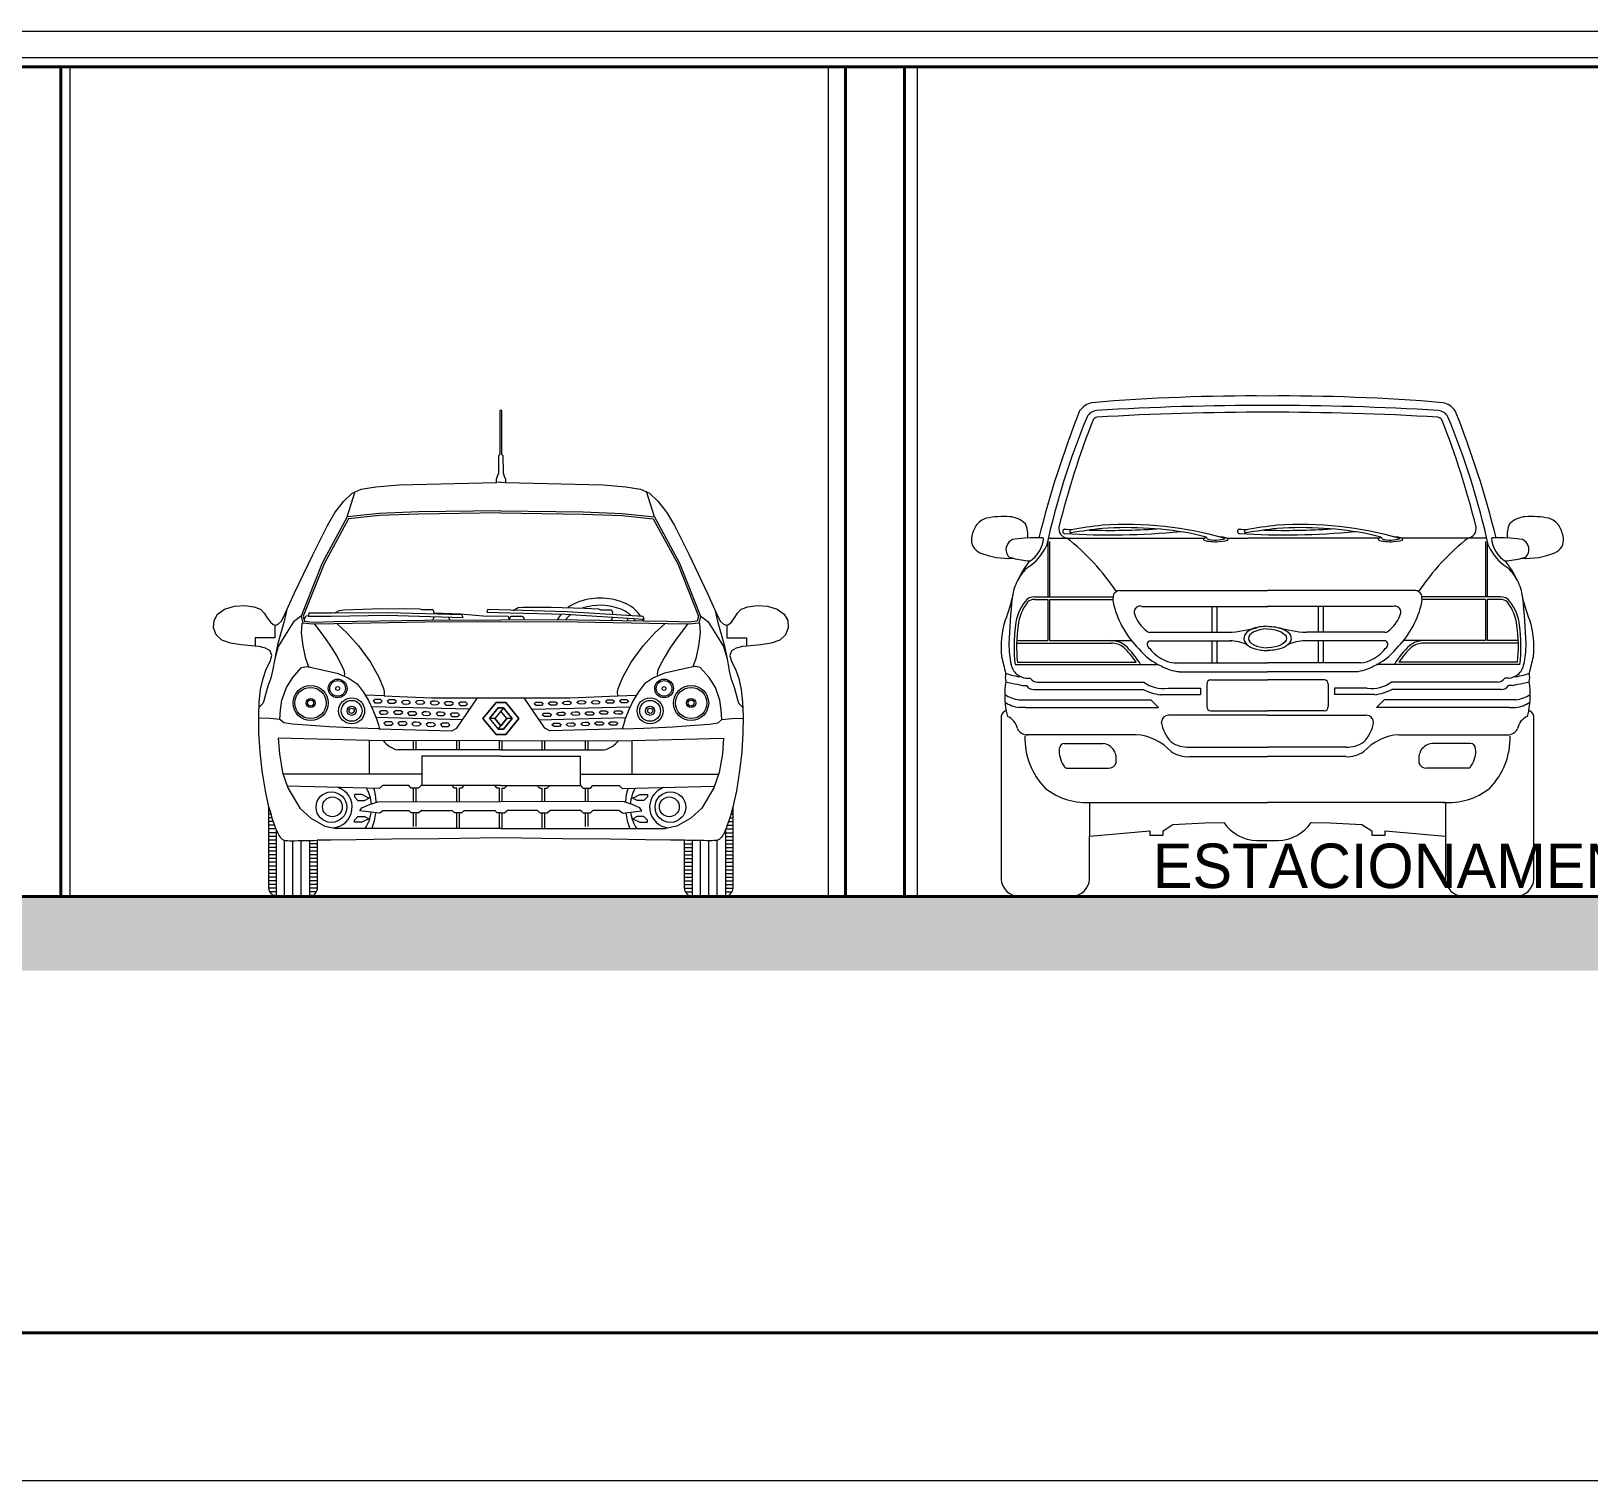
# Model space of a CAD drawing. Header units: millimetres. Extents: x 13204 to 24802, y 21209 to 40694.
# Drawn here: x 14616 to 15141, y 28396 to 28886 of the extents above; entities that cross this region are included whole.
import ezdxf

# ---------------------------------------------------------------- set-up
doc = ezdxf.new("R2010")
doc.units = ezdxf.units.MM
for name, color, linetype, lineweight in [('Esquadrias', 2, 'Continuous', 20), ('Layout', 6, 'Continuous', 15), ('Meia Parede', 11, 'Continuous', 40), ('Paredes', 1, 'Continuous', 40), ('PISO', 5, 'Continuous', 5), ('TEXTO', 4, 'Continuous', 5), ('Veiculos e pessoas', 245, 'Continuous', 0)]:
    doc.layers.add(name, color=color, linetype=linetype, lineweight=lineweight)
doc.layers.add('HACHURAS', color=8, linetype='Continuous')
doc.styles.add('LANA', font='stylu.ttf')

# ---------------------------------------------------------------- blocks, each defined once
blk = doc.blocks.new('Clio_f')
at = {"layer": 'Veiculos e pessoas', "color": 8}
for p, q in [((970.4, 1397.6), (955.4, 1397.2)), ((970.4, 1397.6), (985.5, 1397.2)), ((451.9, 1280.7), (478.6, 1367)), ((1488.9, 1280.7), (1462.2, 1367)), ((451.9, 1280.7), (367.4, 1125.2)), ((456.2, 1274.2), (373.7, 1122.3)), ((560.5, 1292.4), (451.9, 1280.7)), ((561, 1285.4), (456.2, 1274.2)), ((692.5, 1297.4), (560.5, 1292.4)), ((692.7, 1290.4), (561, 1285.4)), ((970.4, 1301.2), (692.5, 1297.4)), ((970.5, 1294.3), (692.7, 1290.4)), ((970.3, 1294.3), (1248.2, 1290.4)), ((970.4, 1301.2), (1248.4, 1297.4)), ((1248.2, 1290.4), (1379.8, 1285.4)), ((1248.4, 1297.4), (1380.3, 1292.4)), ((1379.8, 1285.4), (1484.6, 1274.2)), ((1380.3, 1292.4), (1488.9, 1280.7)), ((1484.6, 1274.2), (1567.2, 1122.3)), ((1488.9, 1280.7), (1573.5, 1125.2)), ((367.4, 1125.2), (296.3, 945.8)), ((373.7, 1122.3), (303.6, 945.3)), ((1567.2, 1122.3), (1637.2, 945.3)), ((1573.5, 1125.2), (1644.5, 945.8)), ((248.4, 967.9), (238, 924)), ((306.2, 934.8), (313.1, 946.9)), ((313.1, 946.9), (320.6, 948.3)), ((322.6, 955.4), (320, 946.2)), ((400.6, 955.4), (322.6, 955.4)), ((397.9, 946.2), (585.5, 948.8)), ((590.8, 956.7), (400.6, 955.4)), ((408.7, 955.5), (425, 965.2)), ((425, 965.2), (440.6, 967.2)), ((440.6, 967.2), (536, 971.1)), ((536, 971.1), (649, 971.7)), ((585.5, 948.8), (843.2, 940.9)), ((839.2, 950.1), (590.8, 956.7)), ((649, 971.7), (696.4, 971.1)), ((696.4, 971.1), (703.6, 967.8)), ((703.6, 967.8), (740.6, 968.5)), ((740.6, 968.5), (743.8, 959.4)), ((743.8, 959.4), (742.8, 952.7)), ((743.4, 956.7), (832.8, 953.7)), ((832.8, 953.7), (911, 947.1)), ((843.2, 940.9), (839.2, 950.1)), ((911, 947.1), (995.3, 946.1)), ((926, 968.4), (923.1, 959.2)), ((923.1, 959.2), (1001, 956.5)), ((1004, 965.7), (926, 968.4)), ((1001, 956.5), (1188.6, 952.7)), ((1194.1, 960.4), (1004, 965.7)), ((1012.1, 965.4), (1028.7, 974.6)), ((1028.7, 974.6), (1044.3, 976)), ((1044.3, 976), (1139.9, 976.6)), ((1139.9, 976.6), (1252.8, 973.3)), ((1188.6, 952.7), (1454.4, 935.3)), ((1450.7, 944.7), (1194.1, 960.4)), ((1252.8, 973.3), (1300.2, 971.1)), ((1300.2, 971.1), (1307.2, 967.6)), ((1307.2, 967.6), (1344.2, 966.9)), ((1344.2, 966.9), (1347.1, 957.7)), ((1347.1, 957.7), (1345.9, 951.1)), ((1692.4, 967.9), (1702.8, 924)), ((207.5, 913.9), (207.5, 872.8)), ((238, 924), (226.8, 884.7)), ((270.9, 926.7), (242.6, 882.2)), ((288, 939.7), (270.9, 926.7)), ((296.3, 945.8), (288, 939.7)), ((296.3, 945.8), (302.2, 922.4)), ((303.6, 945.3), (307.8, 928.8)), ((307.8, 928.8), (335, 926)), ((320, 946.2), (397.9, 946.2)), ((335, 926), (407.5, 927.5)), ((407.5, 927.5), (713.2, 932.5)), ((713.2, 932.5), (970.4, 933.2)), ((745.5, 943.9), (739.8, 932.6)), ((793.2, 942.4), (798.4, 932.7)), ((1227.6, 932.5), (970.4, 933.2)), ((995.3, 946.1), (998.9, 933.1)), ((998.9, 933.1), (1004.2, 946.1)), ((1004.2, 946.1), (1042.5, 945.6)), ((1042.5, 945.6), (1048.1, 938.9)), ((1048.1, 938.9), (1049.1, 933)), ((1533.4, 927.5), (1227.6, 932.5)), ((1348.3, 942.2), (1341.9, 930.6)), ((1395.9, 939.1), (1400.5, 929.6)), ((1454.4, 935.3), (1450.7, 944.7)), ((1605.8, 926), (1533.4, 927.5)), ((1633.1, 928.8), (1605.8, 926)), ((1637.2, 945.3), (1633.1, 928.8)), ((1644.5, 945.8), (1638.6, 922.4)), ((1644.5, 945.8), (1652.9, 939.7)), ((1652.9, 939.7), (1669.9, 926.7)), ((1669.9, 926.7), (1698.2, 882.2)), ((1702.8, 924), (1714, 884.7)), ((1733.4, 913.9), (1733.4, 872.8)), ((141.5, 872.8), (141.5, 845.1)), ((207.5, 872.8), (141.5, 872.8)), ((219.1, 843.4), (206.9, 801.3)), ((216.7, 849.3), (207, 801.6)), ((226.8, 884.7), (216.7, 849.3)), ((242.6, 882.2), (219.1, 843.4)), ((1698.2, 882.2), (1721.7, 843.4)), ((1714, 884.7), (1724.2, 849.3)), ((1721.7, 843.4), (1733.9, 801.3)), ((1724.2, 849.3), (1733.8, 801.6)), ((1733.4, 872.8), (1799.3, 872.8)), ((1799.3, 872.8), (1799.3, 845.1)), ((206.9, 801.3), (199.7, 761.6)), ((1733.9, 801.3), (1741.2, 761.6)), ((194, 736.5), (184.3, 709.8)), ((199.7, 761.6), (194, 736.5)), ((1741.2, 761.6), (1746.9, 736.5)), ((1746.9, 736.5), (1756.6, 709.8)), ((184.3, 709.8), (176.2, 681.5)), ((1756.6, 709.8), (1764.7, 681.5)), ((167.2, 650.7), (153.3, 637.4)), ((170.5, 660.4), (167.2, 650.7)), ((176.2, 681.5), (170.5, 660.4)), ((576.1, 677.3), (512.8, 678.9)), ((865.9, 632.3), (533.9, 639.4)), ((1074.9, 632.3), (1406.9, 639.4)), ((1764.7, 681.5), (1770.3, 660.4)), ((1770.3, 660.4), (1773.6, 650.7)), ((1773.6, 650.7), (1787.5, 637.4)), ((160.8, 601.4), (152.9, 600.1)), ((190.5, 600.4), (160.8, 601.4)), ((224.2, 597.6), (190.5, 600.4)), ((841.3, 596.3), (548.9, 603.4)), ((1099.5, 596.3), (1392, 603.4)), ((1716.6, 597.6), (1750.3, 600.4)), ((1750.3, 600.4), (1780.1, 601.4)), ((1780.1, 601.4), (1787.9, 600.1)), ((525.6, 526.1), (218.7, 534.4)), ((218.7, 534.4), (222.8, 481.6)), ((970.4, 525.1), (525.6, 526.1)), ((526.9, 412.8), (526.9, 526.1)), ((970.4, 525.1), (1415.3, 526.1)), ((1413.9, 412.8), (1413.9, 526.1)), ((1415.3, 526.1), (1722.1, 534.4)), ((1722.1, 534.4), (1718, 481.6)), ((222.8, 481.6), (233.2, 418.5)), ((970.4, 494.3), (622.5, 494.3)), ((675.4, 494.3), (675.4, 525.8)), ((685, 494.3), (685, 525.7)), ((703.2, 473.2), (703.2, 374.2)), ((970.4, 473.2), (703.2, 473.2)), ((821.6, 494.3), (821.6, 525.4)), ((831.2, 494.3), (831.2, 525.4)), ((965.6, 494.3), (965.6, 525.1)), ((970.4, 494.3), (1318.4, 494.3)), ((970.4, 473.2), (1237.6, 473.2)), ((975.2, 494.3), (975.2, 525.1)), ((1109.7, 494.3), (1109.7, 525.4)), ((1119.3, 494.3), (1119.3, 525.4)), ((1237.6, 473.2), (1237.6, 374.2)), ((1255.8, 494.3), (1255.8, 525.7)), ((1265.4, 494.3), (1265.4, 525.8)), ((1718, 481.6), (1707.7, 418.5)), ((233.2, 418.5), (251.9, 366.7)), ((703.2, 412.8), (235.2, 412.8)), ((561, 364.1), (250, 371.8)), ((561, 364.1), (571.4, 374.2)), ((659.5, 374.2), (571.4, 374.2)), ((668.1, 365.9), (659.5, 374.2)), ((692.4, 365.9), (701, 374.2)), ((703.2, 374.2), (701, 374.2)), ((970.4, 374.2), (703.2, 374.2)), ((814.2, 365.9), (805.6, 374.2)), ((838.5, 365.9), (847.1, 374.2)), ((958.3, 365.9), (949.6, 374.2)), ((970.4, 374.2), (1237.6, 374.2)), ((982.6, 365.9), (991.2, 374.2)), ((1102.3, 365.9), (1093.7, 374.2)), ((1126.6, 365.9), (1135.2, 374.2)), ((1237.6, 412.8), (1705.6, 412.8)), ((1237.6, 374.2), (1239.8, 374.2)), ((1248.4, 365.9), (1239.8, 374.2)), ((1272.8, 365.9), (1281.4, 374.2)), ((1281.4, 374.2), (1369.4, 374.2)), ((1379.8, 364.1), (1369.4, 374.2)), ((1379.8, 364.1), (1690.8, 371.8)), ((1707.7, 418.5), (1689, 366.7)), ((251.9, 366.7), (292.2, 298.4)), ((501.5, 343.7), (475.9, 343.7)), ((475.9, 343.7), (475.9, 335.9)), ((475.9, 335.9), (488.1, 323.7)), ((488.1, 323.7), (510.2, 324.1)), ((524.7, 331.9), (501.5, 343.7)), ((510.2, 324.1), (529.5, 334.4)), ((527.4, 309.8), (554.7, 319.3)), ((554.7, 319.3), (970.4, 320.3)), ((692.4, 365.9), (668.1, 365.9)), ((675.4, 319.6), (675.4, 365.9)), ((685, 319.6), (685, 365.9)), ((821.6, 365.9), (814.2, 365.9)), ((821.6, 320), (821.6, 365.9)), ((831.2, 320), (831.2, 365.9)), ((838.5, 365.9), (831.2, 365.9)), ((965.6, 365.9), (958.3, 365.9)), ((965.6, 320.3), (965.6, 365.9)), ((1386.2, 319.3), (970.4, 320.3)), ((975.2, 320.3), (975.2, 365.9)), ((975.2, 365.9), (982.6, 365.9)), ((1102.3, 365.9), (1109.7, 365.9)), ((1109.7, 320), (1109.7, 365.9)), ((1119.3, 320), (1119.3, 365.9)), ((1119.3, 365.9), (1126.6, 365.9)), ((1248.4, 365.9), (1272.8, 365.9)), ((1255.8, 319.6), (1255.8, 365.9)), ((1265.4, 319.6), (1265.4, 365.9)), ((1413.5, 309.8), (1386.2, 319.3)), ((1430.6, 324.1), (1411.3, 334.4)), ((1416.1, 331.9), (1439.3, 343.7)), ((1452.8, 323.7), (1430.6, 324.1)), ((1439.3, 343.7), (1465, 343.7)), ((1465, 335.9), (1452.8, 323.7)), ((1465, 343.7), (1465, 335.9)), ((1689, 366.7), (1648.6, 298.4)), ((187.5, 301.8), (190.4, 290.5)), ((190.5, 290.1), (187.5, 290.1)), ((194, 277.6), (187.5, 277.6)), ((197.8, 265.1), (187.5, 265.1)), ((190.4, 290.5), (193.5, 279.4)), ((193.5, 279.4), (196.6, 268.8)), ((196.6, 268.8), (199.8, 258.9)), ((292.2, 298.4), (329.5, 264.2)), ((329.5, 264.2), (376.2, 237.3)), ((475.9, 257.9), (488.1, 270.1)), ((488.1, 270.1), (510.2, 269.6)), ((494.2, 289.1), (500.8, 298.5)), ((560.4, 280.5), (494.2, 289.1)), ((500.8, 298.5), (527.4, 309.8)), ((510.2, 269.6), (527.2, 260.6)), ((560.4, 280.5), (571.9, 290.2)), ((571.9, 290.2), (659.5, 290.2)), ((668.1, 281.9), (659.5, 290.2)), ((692.4, 281.9), (668.1, 281.9)), ((675.4, 235.6), (675.4, 281.9)), ((685, 235.7), (685, 281.9)), ((692.4, 281.9), (701, 290.2)), ((703.2, 290.2), (701, 290.2)), ((701, 290.2), (805.6, 290.2)), ((814.2, 281.9), (805.6, 290.2)), ((838.5, 281.9), (814.2, 281.9)), ((821.6, 228.9), (821.6, 281.9)), ((831.2, 228.9), (831.2, 281.9)), ((838.5, 281.9), (847.1, 290.2)), ((847.1, 290.2), (949.6, 290.2)), ((958.3, 281.9), (949.6, 290.2)), ((970.4, 281.9), (958.3, 281.9)), ((965.6, 228.9), (965.6, 281.9)), ((970.4, 281.9), (982.6, 281.9)), ((975.2, 228.9), (975.2, 281.9)), ((982.6, 281.9), (991.2, 290.2)), ((1093.7, 290.2), (991.2, 290.2)), ((1102.3, 281.9), (1093.7, 290.2)), ((1102.3, 281.9), (1126.6, 281.9)), ((1109.7, 228.9), (1109.7, 281.9)), ((1119.3, 228.9), (1119.3, 281.9)), ((1126.6, 281.9), (1135.2, 290.2)), ((1239.8, 290.2), (1135.2, 290.2)), ((1237.6, 290.2), (1239.8, 290.2)), ((1248.4, 281.9), (1239.8, 290.2)), ((1248.4, 281.9), (1272.8, 281.9)), ((1255.8, 235.7), (1255.8, 281.9)), ((1265.4, 235.6), (1265.4, 281.9)), ((1272.8, 281.9), (1281.4, 290.2)), ((1368.9, 290.2), (1281.4, 290.2)), ((1380.5, 280.5), (1368.9, 290.2)), ((1380.5, 280.5), (1446.6, 289.1)), ((1440, 298.5), (1413.5, 309.8)), ((1430.6, 269.6), (1413.7, 260.6)), ((1452.8, 270.1), (1430.6, 269.6)), ((1446.6, 289.1), (1440, 298.5)), ((1465, 257.9), (1452.8, 270.1)), ((1611.3, 264.2), (1564.7, 237.3)), ((1648.6, 298.4), (1611.3, 264.2)), ((1744.2, 268.8), (1741, 258.9)), ((1743, 265.1), (1753.3, 265.1)), ((1747.3, 279.4), (1744.2, 268.8)), ((1746.8, 277.6), (1753.3, 277.6)), ((1750.4, 290.5), (1747.3, 279.4)), ((1750.3, 290.1), (1753.3, 290.1)), ((1753.3, 301.8), (1750.4, 290.5)), ((201.9, 252.6), (187.5, 252.6)), ((206.3, 240.1), (187.5, 240.1)), ((211.2, 227.6), (187.5, 227.6)), ((211.9, 215.1), (187.5, 215.1)), ((199.8, 258.9), (202.9, 249.5)), ((202.9, 249.5), (206, 240.8)), ((206, 240.8), (209, 232.9)), ((209, 232.9), (211.9, 225.7)), ((211.9, 225.7), (211.9, 0.3)), ((211.9, 225.7), (214.7, 219.3)), ((214.7, 219.3), (217.2, 213.8)), ((217.2, 213.8), (219.6, 209)), ((376.2, 237.3), (415.2, 228.9)), ((970.4, 228.9), (415.2, 228.9)), ((475.9, 250.1), (475.9, 257.9)), ((501.5, 250.1), (475.9, 250.1)), ((524.7, 261.9), (501.5, 250.1)), ((970.4, 228.9), (1525.6, 228.9)), ((1416.1, 261.9), (1439.3, 250.1)), ((1439.3, 250.1), (1465, 250.1)), ((1465, 250.1), (1465, 257.9)), ((1564.7, 237.3), (1525.6, 228.9)), ((1723.6, 213.8), (1721.2, 209)), ((1726.2, 219.3), (1723.6, 213.8)), ((1728.9, 225.7), (1726.2, 219.3)), ((1731.8, 232.9), (1728.9, 225.7)), ((1728.9, 225.7), (1728.9, 0.3)), ((1728.9, 215.1), (1753.3, 215.1)), ((1729.7, 227.6), (1753.3, 227.6)), ((1734.8, 240.8), (1731.8, 232.9)), ((1734.5, 240.1), (1753.3, 240.1)), ((1737.9, 249.5), (1734.8, 240.8)), ((1741, 258.9), (1737.9, 249.5)), ((1738.9, 252.6), (1753.3, 252.6)), ((211.9, 202.6), (187.5, 202.6)), ((211.9, 190.1), (187.5, 190.1)), ((211.9, 177.6), (187.5, 177.6)), ((211.9, 165.1), (187.5, 165.1)), ((219.6, 209), (221.9, 204.9)), ((221.9, 204.9), (224.2, 201.5)), ((224.2, 201.5), (226.4, 198.6)), ((226.4, 198.6), (228.6, 196.2)), ((228.6, 196.2), (230.9, 194.2)), ((230.9, 194.2), (233.3, 192.6)), ((233.3, 192.6), (235.8, 191.2)), ((235.8, 191.2), (238.7, 190.1)), ((238.7, 190.1), (242.1, 189.3)), ((240.1, 0), (240.1, 189.8)), ((242.1, 189.3), (246.3, 188.6)), ((246.3, 188.6), (251.4, 188.2)), ((251.4, 188.2), (257.6, 188)), ((257.6, 188), (265.1, 187.9)), ((265.1, 187.9), (274.2, 188)), ((268.4, 0), (268.4, 187.9)), ((274.2, 188), (286.1, 188.2)), ((286.1, 188.2), (306.3, 188.6)), ((296.6, 0), (296.6, 188.4)), ((306.3, 188.6), (341.3, 189.3)), ((324.8, 189), (324.8, 0.2)), ((350.4, 177.6), (324.8, 177.6)), ((350.4, 165.1), (324.8, 165.1)), ((341.3, 189.3), (350.4, 189.4)), ((1599.5, 189.3), (1590.4, 189.4)), ((1590.4, 177.6), (1616, 177.6)), ((1590.4, 165.1), (1616, 165.1)), ((1634.6, 188.6), (1599.5, 189.3)), ((1616, 189), (1616, 0.2)), ((1654.8, 188.2), (1634.6, 188.6)), ((1644.2, 0), (1644.2, 188.4)), ((1666.6, 188), (1654.8, 188.2)), ((1675.7, 187.9), (1666.6, 188)), ((1672.5, 0), (1672.5, 187.9)), ((1683.3, 188), (1675.7, 187.9)), ((1689.5, 188.2), (1683.3, 188)), ((1694.6, 188.6), (1689.5, 188.2)), ((1698.7, 189.3), (1694.6, 188.6)), ((1702.1, 190.1), (1698.7, 189.3)), ((1700.7, 0), (1700.7, 189.8)), ((1705, 191.2), (1702.1, 190.1)), ((1707.6, 192.6), (1705, 191.2)), ((1709.9, 194.2), (1707.6, 192.6)), ((1712.2, 196.2), (1709.9, 194.2)), ((1714.4, 198.6), (1712.2, 196.2)), ((1716.7, 201.5), (1714.4, 198.6)), ((1718.9, 204.9), (1716.7, 201.5)), ((1721.2, 209), (1718.9, 204.9)), ((1728.9, 202.6), (1753.3, 202.6)), ((1728.9, 190.1), (1753.3, 190.1)), ((1728.9, 177.6), (1753.3, 177.6)), ((1728.9, 165.1), (1753.3, 165.1)), ((211.9, 152.6), (187.5, 152.6)), ((211.9, 140.1), (187.5, 140.1)), ((211.9, 127.6), (187.5, 127.6)), ((211.9, 115.1), (187.5, 115.1)), ((350.4, 152.6), (324.8, 152.6)), ((350.4, 140.1), (324.8, 140.1)), ((350.4, 127.6), (324.8, 127.6)), ((350.4, 115.1), (324.8, 115.1)), ((1590.4, 152.6), (1616, 152.6)), ((1590.4, 140.1), (1616, 140.1)), ((1590.4, 127.6), (1616, 127.6)), ((1590.4, 115.1), (1616, 115.1)), ((1728.9, 152.6), (1753.3, 152.6)), ((1728.9, 140.1), (1753.3, 140.1)), ((1728.9, 127.6), (1753.3, 127.6)), ((1728.9, 115.1), (1753.3, 115.1)), ((211.9, 102.6), (187.5, 102.6)), ((211.9, 90.1), (187.5, 90.1)), ((211.9, 77.6), (187.5, 77.6)), ((211.9, 65.1), (187.5, 65.1)), ((350.4, 102.6), (324.8, 102.6)), ((350.4, 90.1), (324.8, 90.1)), ((350.4, 77.6), (324.8, 77.6)), ((350.4, 65.1), (324.8, 65.1)), ((1590.4, 102.6), (1616, 102.6)), ((1590.4, 90.1), (1616, 90.1)), ((1590.4, 77.6), (1616, 77.6)), ((1590.4, 65.1), (1616, 65.1)), ((1728.9, 102.6), (1753.3, 102.6)), ((1728.9, 90.1), (1753.3, 90.1)), ((1728.9, 77.6), (1753.3, 77.6)), ((1728.9, 65.1), (1753.3, 65.1)), ((211.9, 52.6), (187.5, 52.6)), ((211.9, 40.1), (187.5, 40.1)), ((211.9, 27.6), (187.5, 27.6)), ((211.9, 15.1), (190.9, 15.1)), ((211.9, 2.6), (204.4, 2.6)), ((350.4, 52.6), (324.8, 52.6)), ((350.4, 40.1), (324.8, 40.1)), ((350.4, 27.6), (324.8, 27.6)), ((347, 15.1), (324.8, 15.1)), ((333.6, 2.6), (324.8, 2.6)), ((1590.4, 52.6), (1616, 52.6)), ((1590.4, 40.1), (1616, 40.1)), ((1590.4, 27.6), (1616, 27.6)), ((1593.9, 15.1), (1616, 15.1)), ((1607.3, 2.6), (1616, 2.6)), ((1728.9, 52.6), (1753.3, 52.6)), ((1728.9, 40.1), (1753.3, 40.1)), ((1728.9, 27.6), (1753.3, 27.6)), ((1728.9, 15.1), (1749.9, 15.1)), ((1728.9, 2.6), (1736.5, 2.6))]:
    blk.add_line(p, q, dxfattribs=at)
at = {"layer": 'Veiculos e pessoas'}
blk.add_lwpolyline([(1619.1, 0, -0.414214), (1590.4, 28.7), (1590.4, 189.4), (1543, 190.2), (1458.4, 191.4), (1339.1, 193), (1178.7, 194.9), (970.4, 197.3), (762.2, 194.9), (601.7, 193), (482.5, 191.4), (397.9, 190.2), (350.4, 189.4), (350.4, 28.7, -0.414214), (321.7, 0), (216.2, 0, -0.414214), (187.5, 28.7), (187.5, 301.8), (175.6, 356.3), (164.4, 423.6), (157.4, 487.8), (154, 550.5), (152.9, 607.1), (154.3, 655.8), (159.5, 698.7), (167.6, 735.5), (178.6, 766.5), (191.5, 792.6), (197.6, 813.6), (192.1, 828.9), (176.4, 838.2), (154.9, 843.2), (127.9, 846.2), (93.5, 849.1), (58, 854.4), (28.5, 864.8), (9.1, 882.6), (0.5, 906.2), (2.3, 931.3), (14.3, 952.7), (38, 968.9), (70.8, 979), (105.7, 981.4), (136.8, 977.8), (159.4, 969.3), (171.6, 955.9), (181.4, 940.1), (192.3, 925.8), (202.2, 917.6), (211, 916), (219.8, 919.5), (229.7, 928.8), (242.9, 954.9), (273.8, 1024.7), (335.3, 1152.4), (384.8, 1251.7), (411.2, 1296.9), (440.7, 1334.2), (468.9, 1361.1), (499.4, 1374.5), (548.2, 1382.6), (625.5, 1388.6), (955.4, 1397.2), (955.4, 1408.6), (959.2, 1418.4), (963, 1429.2), (963.5, 1487.7), (967.8, 1492.5), (968.4, 1640.2), (970.4, 1641.9), (972.5, 1640.2), (973, 1492.5), (977.3, 1487.7), (977.9, 1429.2), (981.7, 1418.4), (985.5, 1408.6), (985.5, 1397.2), (1315.3, 1388.6), (1392.6, 1382.6), (1441.4, 1374.5), (1472, 1361.1), (1500.2, 1334.2), (1529.6, 1296.9), (1556.1, 1251.7), (1605.6, 1152.4), (1667.1, 1024.7), (1698, 954.9), (1711.1, 928.8), (1721, 919.5), (1729.8, 916), (1738.6, 917.6), (1748.5, 925.8), (1759.5, 940.1), (1769.2, 955.9), (1781.4, 969.3), (1804, 977.8), (1835.1, 981.4), (1870, 979), (1902.9, 968.9), (1926.6, 952.7), (1938.6, 931.3), (1940.3, 906.2), (1931.7, 882.6), (1912.4, 864.8), (1882.8, 854.4), (1847.4, 849.1), (1812.9, 846.2), (1785.9, 843.2), (1764.4, 838.2), (1748.8, 828.9), (1743.3, 813.6), (1749.4, 792.6), (1762.2, 766.5), (1773.2, 735.5), (1781.3, 698.7), (1786.5, 655.8), (1787.9, 607.1), (1786.8, 550.5), (1783.4, 487.8), (1776.4, 423.6), (1765.3, 356.3), (1753.3, 301.8), (1753.3, 28.7, -0.414214), (1724.6, 0)], format="xyb", close=True, dxfattribs=at)
at = {"layer": 'Veiculos e pessoas', "color": 8}
for points in [[(1618.5, 774.3), (1620.4, 778.2), (1630.7, 807.6), (1638.8, 845.2), (1643.9, 890.1), (1642.5, 919.5), (1638.6, 922.4), (1606.1, 919.1), (1533.2, 920.5), (1227.5, 925.5), (970.4, 926.3), (713.3, 925.5), (407.6, 920.5), (334.8, 919.1), (302.2, 922.4), (298.3, 919.5), (296.9, 890.1), (302, 845.2), (310.1, 807.6), (320.5, 778.2), (322.3, 774.3)], [(340.8, 919.2), (375.7, 872.4), (397.8, 841.5), (416.2, 811.3), (430.2, 785.5), (440.5, 763.5), (442.8, 751.7), (441.3, 744.3)], [(416.3, 920.7), (450.9, 890.1), (489.9, 845.9), (530.4, 790.7), (558.4, 739.9), (573.9, 701.6), (576.8, 689.9), (576.1, 677.3), (736.1, 670.7), (970.4, 669.8), (1204.8, 670.7), (1364.7, 677.3), (1364, 689.9), (1366.9, 701.6), (1382.4, 739.9), (1410.4, 790.7), (1450.9, 845.9), (1490, 890.1), (1524.5, 920.7)], [(1600, 919.2), (1565.1, 872.4), (1543, 841.5), (1524.6, 811.3), (1510.6, 785.5), (1500.3, 763.5), (1498.1, 751.7), (1499.6, 744.3)], [(558.1, 565.6), (487.3, 567.6), (390.4, 572.7), (315.5, 577.8), (266.8, 581.8), (237.3, 586.3), (224.2, 597.6), (227.1, 629.3), (231, 662.2), (246.4, 705.3), (267.9, 739.2), (297.9, 772.7), (313.8, 776.1), (332.5, 772.1), (371.6, 763.6), (417.6, 754), (455, 738.1), (485.6, 717.2), (505.4, 690.5), (523.7, 661.6), (538.2, 630.2), (550.4, 599.6), (557, 579.1), (561, 565.6)], [(1382.8, 565.6), (1453.5, 567.6), (1550.5, 572.7), (1625.3, 577.8), (1674.1, 581.8), (1703.6, 586.3), (1716.6, 597.6), (1713.8, 629.3), (1709.8, 662.2), (1694.5, 705.3), (1673, 739.2), (1642.9, 772.7), (1627, 776.1), (1608.3, 772.1), (1569.2, 763.6), (1523.3, 754), (1485.8, 738.1), (1455.2, 717.2), (1435.4, 690.5), (1417.1, 661.6), (1402.7, 630.2), (1390.4, 599.6), (1383.9, 579.1), (1379.8, 565.6)], [(558.1, 565.6), (805.4, 558.5), (821.6, 567.7), (891.9, 670.1)], [(986.7, 654.4), (954.2, 654.4), (909.9, 600.8), (954.2, 654.4), (986.7, 654.4), (1030.9, 600.8), (986.7, 654.4)], [(1007.8, 600.5), (990.9, 600.5), (970.4, 625.3), (950, 600.5), (931.7, 600.5), (961.3, 564.7), (979.5, 564.7), (1009.1, 600.5), (979.5, 636.4), (1009.1, 600.5), (990.9, 600.5), (970.4, 625.3)], [(931.7, 600.5), (961.3, 636.4), (931.7, 600.5), (961.3, 564.7)], [(979.5, 636.4), (961.3, 636.4), (979.5, 636.4), (950, 600.5), (970.4, 575.7)], [(1382.8, 565.6), (1135.5, 558.5), (1119.2, 567.7), (1048.9, 670.1)], [(1364.7, 677.3), (1428, 678.9)], [(986.7, 546.6), (954.2, 546.6), (909.9, 600.2), (954.2, 546.6), (986.7, 546.6), (1030.9, 600.2), (986.7, 546.6)], [(1009.1, 600.5), (979.5, 564.7), (961.3, 564.7), (990.9, 600.5), (970.4, 575.7), (950, 600.5), (933.1, 600.5)]]:
    blk.add_lwpolyline(points, dxfattribs=at)
for points in [[(570.1, 658.6), (564.2, 664.2), (555.1, 664.9), (545.9, 664.7), (539.2, 659.7), (544.7, 653.6), (553.9, 653.1), (563.1, 653.7)], [(617.8, 657.5), (611.9, 663.1), (602.7, 663.8), (593.5, 663.6), (586.8, 658.7), (592.4, 652.6), (601.5, 652), (610.7, 652.7)], [(665.9, 654.6), (660, 660.1), (650.9, 660.8), (641.7, 660.6), (635, 655.7), (640.5, 649.6), (649.7, 649.1), (658.9, 649.7)], [(713.6, 654.6), (707.7, 660.1), (698.5, 660.8), (689.3, 660.6), (682.6, 655.7), (688.1, 649.6), (697.3, 649.1), (706.5, 649.7)], [(763, 652.6), (757.1, 658.2), (747.9, 658.9), (738.7, 658.7), (732.1, 653.7), (737.6, 647.7), (746.8, 647.1), (755.9, 647.7)], [(810.2, 650.7), (804.3, 656.3), (795.2, 657), (786, 656.8), (779.3, 651.8), (784.8, 645.7), (794, 645.2), (803.1, 645.8)], [(858.3, 649.6), (852.4, 655.2), (843.2, 655.9), (834, 655.7), (827.3, 650.8), (832.9, 644.7), (842, 644.1), (851.2, 644.8)], [(1082.5, 649.6), (1088.5, 655.2), (1097.6, 655.9), (1106.8, 655.7), (1113.5, 650.8), (1108, 644.7), (1098.8, 644.1), (1089.6, 644.8)], [(1130.6, 650.7), (1136.5, 656.3), (1145.7, 657), (1154.9, 656.8), (1161.6, 651.8), (1156, 645.7), (1146.9, 645.2), (1137.7, 645.8)], [(1177.8, 652.6), (1183.7, 658.2), (1192.9, 658.9), (1202.1, 658.7), (1208.8, 653.7), (1203.3, 647.7), (1194.1, 647.1), (1184.9, 647.7)], [(1227.3, 654.6), (1233.2, 660.1), (1242.3, 660.8), (1251.5, 660.6), (1258.2, 655.7), (1252.7, 649.6), (1243.5, 649.1), (1234.3, 649.7)], [(1274.9, 654.6), (1280.8, 660.1), (1290, 660.8), (1299.2, 660.6), (1305.9, 655.7), (1300.3, 649.6), (1291.2, 649.1), (1282, 649.7)], [(1323.1, 657.5), (1329, 663.1), (1338.1, 663.8), (1347.3, 663.6), (1354, 658.7), (1348.5, 652.6), (1339.3, 652), (1330.1, 652.7)], [(1370.7, 658.6), (1376.6, 664.2), (1385.8, 664.9), (1395, 664.7), (1401.7, 659.7), (1396.1, 653.6), (1386.9, 653.1), (1377.8, 653.7)], [(590.1, 620.6), (584.2, 626.1), (575.1, 626.8), (565.9, 626.6), (559.2, 621.7), (564.7, 615.6), (573.9, 615.1), (583.1, 615.7)], [(606.7, 583.3), (600.8, 588.9), (591.6, 589.6), (582.4, 589.4), (575.7, 584.4), (581.3, 578.4), (590.4, 577.8), (599.6, 578.4)], [(639, 620.5), (633.1, 626), (623.9, 626.8), (614.7, 626.5), (608, 621.6), (613.6, 615.5), (622.8, 615), (631.9, 615.6)], [(654, 583.3), (648.1, 588.9), (638.9, 589.6), (629.7, 589.4), (623, 584.4), (628.6, 578.4), (637.7, 577.8), (646.9, 578.4)], [(686.6, 617.1), (680.7, 622.6), (671.6, 623.4), (662.4, 623.1), (655.7, 618.2), (661.2, 612.1), (670.4, 611.6), (679.6, 612.2)], [(700.9, 581.6), (695, 587.2), (685.9, 587.9), (676.7, 587.7), (670, 582.7), (675.5, 576.7), (684.7, 576.1), (693.9, 576.7)], [(734.3, 616.4), (728.4, 622), (719.2, 622.7), (710, 622.5), (703.3, 617.5), (708.9, 611.4), (718, 610.9), (727.2, 611.5)], [(749.7, 579.3), (743.8, 584.9), (734.7, 585.6), (725.5, 585.4), (718.8, 580.4), (724.3, 574.3), (733.5, 573.8), (742.7, 574.4)], [(782.8, 615.7), (776.8, 621.2), (767.7, 622), (758.5, 621.7), (751.8, 616.8), (757.3, 610.7), (766.5, 610.2), (775.7, 610.8)], [(798.1, 578.6), (792.2, 584.2), (783, 584.9), (773.8, 584.7), (767.1, 579.7), (772.6, 573.7), (781.8, 573.1), (791, 573.7)], [(830.7, 612.6), (824.8, 618.2), (815.7, 618.9), (806.5, 618.7), (799.8, 613.7), (805.3, 607.7), (814.5, 607.1), (823.7, 607.7)], [(1110.1, 612.6), (1116, 618.2), (1125.2, 618.9), (1134.4, 618.7), (1141.1, 613.7), (1135.5, 607.7), (1126.4, 607.1), (1117.2, 607.7)], [(1142.8, 578.6), (1148.7, 584.2), (1157.8, 584.9), (1167, 584.7), (1173.7, 579.7), (1168.2, 573.7), (1159, 573.1), (1149.8, 573.7)], [(1158.1, 615.7), (1164, 621.2), (1173.2, 622), (1182.4, 621.7), (1189, 616.8), (1183.5, 610.7), (1174.3, 610.2), (1165.2, 610.8)], [(1191.1, 579.3), (1197, 584.9), (1206.2, 585.6), (1215.4, 585.4), (1222.1, 580.4), (1216.5, 574.3), (1207.3, 573.8), (1198.2, 574.4)], [(1206.6, 616.4), (1212.5, 622), (1221.6, 622.7), (1230.8, 622.5), (1237.5, 617.5), (1232, 611.4), (1222.8, 610.9), (1213.6, 611.5)], [(1239.9, 581.6), (1245.8, 587.2), (1255, 587.9), (1264.2, 587.7), (1270.9, 582.7), (1265.3, 576.7), (1256.1, 576.1), (1247, 576.7)], [(1254.2, 617.1), (1260.1, 622.6), (1269.3, 623.4), (1278.5, 623.1), (1285.2, 618.2), (1279.6, 612.1), (1270.4, 611.6), (1261.3, 612.2)], [(1286.8, 583.3), (1292.8, 588.9), (1301.9, 589.6), (1311.1, 589.4), (1317.8, 584.4), (1312.3, 578.4), (1303.1, 577.8), (1293.9, 578.4)], [(1301.8, 620.5), (1307.7, 626), (1316.9, 626.8), (1326.1, 626.5), (1332.8, 621.6), (1327.3, 615.5), (1318.1, 615), (1308.9, 615.6)], [(1334.1, 583.3), (1340, 588.9), (1349.2, 589.6), (1358.4, 589.4), (1365.1, 584.4), (1359.6, 578.4), (1350.4, 577.8), (1341.2, 578.4)], [(1350.7, 620.6), (1356.6, 626.1), (1365.8, 626.8), (1375, 626.6), (1381.7, 621.7), (1376.1, 615.6), (1367, 615.1), (1357.8, 615.7)]]:
    blk.add_lwpolyline(points, close=True, dxfattribs=at)
for centre, radius in [((328.2, 652.7), 59.3), ((328.2, 652.7), 52.7), ((419.5, 701.9), 31.6), ((419.5, 701.9), 26.4), ((419.5, 701.9), 6.47), ((1521.3, 701.9), 31.6), ((1521.3, 701.9), 26.4), ((1521.3, 701.9), 6.47), ((1612.6, 652.7), 59.3), ((1612.6, 652.7), 52.7), ((328.2, 652.7), 15.5), ((328.2, 652.7), 10.3), ((466.7, 626.4), 43.9), ((466.7, 626.4), 35.1), ((466.7, 626.4), 15.3), ((466.7, 626.4), 8.75), ((1474.2, 626.4), 43.9), ((1474.2, 626.4), 35.1), ((1474.2, 626.4), 15.3), ((1474.2, 626.4), 8.75), ((1612.6, 652.7), 15.5), ((1612.6, 652.7), 10.3), ((398.3, 301.4), 51.7), ((401.8, 302.4), 33.4), ((1542.6, 301.4), 51.7), ((1539, 302.4), 33.4)]:
    blk.add_circle(centre, radius, dxfattribs=at)
for centre, radius, start, end in [((1305.6, 790.6), 215.9, 68.2987, 111.7013), ((1272.6, 873.4), 126.7, 141.1238, 152.1321), ((1272.6, 873.4), 102.8, 130.579, 144.8903), ((1272.6, 873.4), 126.7, 111.7013, 126.7452), ((1305.6, 790.6), 192, 68.2987, 107.6987), ((1338.6, 873.4), 102.8, 45.8096, 68.2987), ((1338.6, 873.4), 126.7, 34.4828, 68.2987), ((1338.6, 873.4), 102.8, 32.8604, 38.6308), ((1338.6, 873.4), 126.7, 25.9014, 29.4232), ((643.6, 582.2), 90.4, 218.422, 256.5017), ((1297.3, 582.2), 90.4, 283.4983, 321.578), ((398.3, 301.4), 70.2, 274.5531, 70.4688), ((401.6, 301.5), 132.1, 4.4802, 28.8415), ((339.4, 306.8), 210.6, 2.9295, 15.9266), ((1601.4, 306.8), 210.6, 164.0734, 177.0705), ((1539.2, 301.5), 132.1, 151.1585, 175.5198), ((1542.6, 301.4), 70.2, 109.5312, 265.4469), ((401.6, 301.5), 132.1, 326.6485, 352.4315), ((339.4, 306.8), 210.6, 338.2752, 353.2318), ((1601.4, 306.8), 210.6, 186.7682, 201.7248), ((1539.2, 301.5), 132.1, 187.5685, 213.3515)]:
    blk.add_arc(centre, radius, start, end, dxfattribs=at)
blk = doc.blocks.new('Ranger_f')
at = {"layer": 'Veiculos e pessoas', "color": 8}
for p, q in [((260.7, 1209.4), (788.2, 1209.4)), ((861.2, 1209.4), (933.5, 1209.4)), ((1378.1, 1209.4), (933.5, 1209.4)), ((1378.1, 1209.4), (1144.8, 1209.4)), ((1738.3, 1209.4), (1451.1, 1209.4)), ((257.7, 1198.3), (257.7, 1011)), ((264.1, 1198.3), (264.1, 1011)), ((1734.9, 1198.3), (1734.9, 1011)), ((1741.3, 1198.3), (1741.3, 1011)), ((213.4, 1011), (478.3, 1011)), ((213.4, 1002.4), (257.7, 1002.4)), ((257.7, 1002.4), (257.7, 863.2)), ((264.1, 1002.4), (264.1, 863.2)), ((264.1, 1002.4), (478.3, 1002.4)), ((499.5, 1032.6), (999.5, 1032.6)), ((1499.5, 1032.6), (999.5, 1032.6)), ((1785.6, 1011), (1520.7, 1011)), ((1734.9, 1002.4), (1520.7, 1002.4)), ((1734.9, 1002.4), (1734.9, 863.2)), ((1785.6, 1002.4), (1741.3, 1002.4)), ((1741.3, 1002.4), (1741.3, 863.2)), ((575.6, 978.6), (1001, 978.6)), ((811.6, 978.6), (811.6, 891.4)), ((828.9, 978.6), (828.9, 891.4)), ((1423.4, 978.6), (997.9, 978.6)), ((1170.1, 978.6), (1170.1, 891.4)), ((1187.4, 978.6), (1187.4, 891.4)), ((152.7, 854.7), (471.9, 854.7)), ((152.9, 863.2), (257.7, 863.2)), ((264.1, 863.2), (540.2, 863.2)), ((600, 862.1), (876.4, 862.1)), ((603.4, 891.4), (868.3, 891.4)), ((811.6, 862.1), (811.6, 788.2)), ((828.9, 862.1), (828.9, 788.2)), ((1399, 862.1), (1122.6, 862.1)), ((1395.6, 891.4), (1130.7, 891.4)), ((1170.1, 862.1), (1170.1, 788.2)), ((1187.4, 862.1), (1187.4, 788.2)), ((1734.9, 863.2), (1458.8, 863.2)), ((1846.3, 854.7), (1527.1, 854.7)), ((1846.1, 863.2), (1741.3, 863.2)), ((155.2, 790.9), (555.9, 790.9)), ((1843.8, 790.9), (1443.1, 790.9)), ((147.5, 782.3), (631.5, 782.3)), ((685, 788.2), (999.5, 788.2)), ((701.4, 758.5), (999.5, 758.5)), ((1314, 788.2), (999.5, 788.2)), ((1297.6, 758.5), (999.5, 758.5)), ((1851.5, 782.3), (1367.5, 782.3)), ((172.1, 711.5), (185.9, 711.5)), ((184.9, 736.1), (198.7, 736.1)), ((210.4, 698.8), (580, 698.8)), ((223.1, 723.4), (582.1, 723.4)), ((662.6, 702.4), (773.3, 702.4)), ((773.3, 702.4), (773.3, 680.9)), ((794.4, 716.2), (794.4, 641.2)), ((808.6, 730.5), (999.5, 730.5)), ((1190.4, 730.5), (999.5, 730.5)), ((1204.6, 716.2), (1204.6, 641.2)), ((1336.4, 702.4), (1225.7, 702.4)), ((1225.7, 702.4), (1225.7, 680.9)), ((1775.9, 723.4), (1416.9, 723.4)), ((1788.6, 698.8), (1419, 698.8)), ((1814.1, 736.1), (1800.3, 736.1)), ((1826.9, 711.5), (1813.1, 711.5)), ((161.2, 663.6), (605.4, 663.6)), ((182.2, 637.7), (161.2, 637.7)), ((182.2, 637.7), (631.3, 637.7)), ((605.4, 663.6), (631.3, 637.7)), ((637.6, 680.9), (773.3, 680.9)), ((1361.4, 680.9), (1225.7, 680.9)), ((1393.6, 663.6), (1367.7, 637.7)), ((1816.8, 637.7), (1367.7, 637.7)), ((1837.8, 663.6), (1393.6, 663.6)), ((1816.8, 637.7), (1837.8, 637.7)), ((999.5, 611.8), (665.9, 611.8)), ((808.6, 626.9), (999.5, 626.9)), ((1190.4, 626.9), (999.5, 626.9)), ((999.5, 611.8), (1333.1, 611.8)), ((555.8, 545.8), (185.7, 545.8)), ((1443.2, 545.8), (1813.3, 545.8)), ((314.6, 516.4), (444.5, 516.4)), ((735, 504), (999.5, 504)), ((1264, 504), (999.5, 504)), ((1684.4, 516.4), (1554.5, 516.4)), ((321.4, 433.1), (462.3, 433.1)), ((735, 471.7), (999.5, 471.7)), ((1264, 471.7), (999.5, 471.7)), ((1677.6, 433.1), (1536.7, 433.1)), ((399.1, 316.5), (999.5, 316.5)), ((399.1, 316.5), (399.1, 203.4)), ((1599.9, 316.5), (999.5, 316.5)), ((1599.9, 316.5), (1599.9, 203.4))]:
    blk.add_line(p, q, dxfattribs=at)
at = {"layer": 'Veiculos e pessoas'}
blk.add_lwpolyline([(1633.5, 1638.3, 0.192532), (1591.6, 1666.3, 0.022707), (999.5, 1688.7, 0.022707), (407.4, 1666.3, 0.192532), (365.5, 1638.3, 0.033844), (227.8, 1210.1, 0.020496), (190.2, 1209.6, 0.133718), (182.7, 1257.1, 0.188745), (129.2, 1281.3, 0.061552), (50.1, 1276.5, 0.151425), (15.3, 1251.2, 0.090782), (0.5, 1210.4, 0.339551), (29.1, 1159.9, 0.11501), (141.3, 1141.2, 0.045054), (196.4, 1132, 0.052844), (159.1, 1072.3, 0.087929), (139.4, 1018.8, -0.057883), (113.7, 932.5, 0.102752), (102, 809.3, 0.000103), (115.5, 753.3, 0.086752), (115.9, 724.4, 0.0849), (117.8, 624.8), (113, 624.8, 0.309749), (100.1, 601.7), (100.1, 58.8, 0.384143), (159.8, 0), (339.3, 0, 0.384143), (399.1, 58.8), (399.1, 203.4), (602.6, 221.3), (602.6, 206.4), (647.5, 206.4), (647.5, 221.3), (680.5, 242.3), (788.3, 248.2), (851.7, 249.4, 0.243106), (964, 189), (999.5, 189), (1035, 189, 0.243106), (1147.3, 249.4), (1210.7, 248.2), (1318.5, 242.3), (1351.5, 221.3), (1351.5, 206.4), (1396.4, 206.4), (1396.4, 221.3), (1599.9, 203.4), (1599.9, 58.8, 0.384143), (1659.7, 0), (1839.2, 0, 0.384143), (1898.9, 58.8), (1898.9, 601.7, 0.309749), (1886, 624.8), (1881.2, 624.8, 0.0849), (1883.1, 724.4, 0.086752), (1883.5, 753.3, 0.000103), (1897, 809.3, 0.102752), (1885.3, 932.5, -0.057883), (1859.6, 1018.8, 0.087929), (1839.9, 1072.3, 0.052844), (1802.6, 1132, 0.045054), (1857.7, 1141.2, 0.11501), (1969.9, 1159.9, 0.339551), (1998.5, 1210.4, 0.090782), (1983.7, 1251.2, 0.151425), (1948.9, 1276.5, 0.061552), (1869.8, 1281.3, 0.188745), (1816.2, 1257.1, 0.133718), (1808.8, 1209.6, 0.020496), (1771.2, 1210.1, 0.033844)], format="xyb", close=True, dxfattribs=at)
at = {"layer": 'Veiculos e pessoas', "color": 8}
for centre, radius, start, end in [((426.9, 1598.8), 41.4, 95.8789, 151.118), ((970.9, -7309.8), 8966.5, 89.81726, 93.50564), ((970.9, -7309.8), 8943.6, 89.81726, 93.50564), ((1028.1, -7309.8), 8966.5, 86.49436, 90.18274), ((1028.1, -7309.8), 8943.6, 86.49436, 90.18274), ((1572.1, 1598.8), 41.4, 28.882, 84.1211), ((2770.3, 630.5), 2576.7, 157.4477, 167.6226), ((2958.9, 595.3), 2741.9, 158.3151, 166.2575), ((426.9, 1598.8), 18.5, 95.8789, 151.118), ((1572.1, 1598.8), 18.5, 28.882, 84.1211), ((-959.9, 595.3), 2741.9, 13.7425, 21.6849), ((-771.3, 630.5), 2576.7, 12.3774, 22.5523), ((215.2, 750.9), 459.4, 93.1293, 98.5251), ((144.2, 1216.2), 99.8, 300.8275, 356.1024), ((215.2, 750.9), 459.4, 86.449, 88.4325), ((326.8, 1240.9), 31.8, 169.6007, 262.0261), ((315.9, 1231.9), 7.61, 97.3991, 262.6009), ((464.4, 3968.4), 2733, 266.8639, 267.407), ((464.4, 3953.3), 2733, 266.8639, 275.0672), ((-182.4, 573.9), 811.6, 34.0864, 51.5406), ((337.2, 1232), 5.43, 96.4291, 263.5709), ((609.7, -298.3), 1559.9, 96.1586, 100.0853), ((609.7, -309.1), 1559.9, 96.1586, 100.0853), ((464.4, 3968.4), 2733, 268.5906, 273.3895), ((523.9, 59.1), 1196.2, 73.8328, 93.908), ((523.9, 48.3), 1196.2, 78.799, 93.908), ((123.1, -1125.9), 2431.6, 74.0301, 74.9075), ((790.6, 1206.3), 5.73, 359.376, 74.4197), ((905.8, 1231.9), 7.61, 97.3991, 262.6009), ((1054.4, 3968.4), 2733, 266.8639, 267.407), ((1054.4, 3953.3), 2733, 266.8639, 275.0672), ((927.1, 1232), 5.43, 96.4291, 263.5709), ((1199.7, -298.3), 1559.9, 96.1586, 100.0853), ((1199.7, -309.1), 1559.9, 96.1586, 100.0853), ((1054.4, 3968.4), 2733, 268.5906, 273.3895), ((1113.8, 59.1), 1196.2, 73.8328, 93.908), ((1113.8, 48.3), 1196.2, 78.799, 93.908), ((713.1, -1125.9), 2431.6, 74.0301, 74.9075), ((1380.5, 1206.3), 5.73, 359.376, 74.4197), ((2181.4, 573.9), 811.6, 128.4594, 145.9136), ((1672.2, 1240.9), 31.8, 277.9739, 10.3993), ((1783.7, 750.9), 459.4, 91.5675, 93.551), ((1854.8, 1216.2), 99.8, 183.8976, 239.1725), ((1783.7, 750.9), 459.4, 81.4749, 86.8707), ((151.6, 1170.2), 34.8, 148.4433, 226.2762), ((147.3, 1177.7), 27.5, 90.2465, 157.08), ((99.6, 1253.9), 169.5, 302.0954, 335.2358), ((823.7, 1306.4), 103.8, 254.7244, 288.7012), ((1413.6, 1306.4), 103.8, 254.7244, 288.7012), ((1899.4, 1253.9), 169.5, 204.7642, 237.9046), ((1851.7, 1177.7), 27.5, 22.92, 89.7535), ((1847.4, 1170.2), 34.8, 313.7238, 31.5567), ((219.8, 1442.1), 311, 252.7375, 255.363), ((300.1, 990), 163.3, 132.5823, 149.7342), ((1698.9, 990), 163.3, 30.2658, 47.4177), ((1779.2, 1442.1), 311, 284.637, 287.2625), ((2295, 775.7), 2169.6, 173.8594, 177.9864), ((300.1, 990), 163.3, 170.1004, 173.7593), ((211.5, 973.6), 37.4, 87.0889, 144.1669), ((211.5, 973.6), 28.9, 87.0889, 138.9571), ((546.2, 1002.3), 68.5, 164.49, 197.1381), ((507.2, 998.6), 34.8, 102.8108, 140.8077), ((1491.8, 998.6), 34.8, 39.1923, 77.1892), ((1452.8, 1002.3), 68.5, 342.8619, 15.51), ((1787.5, 973.6), 37.4, 35.8331, 92.9111), ((1787.5, 973.6), 28.9, 41.0429, 92.9111), ((1698.9, 990), 163.3, 6.2407, 9.8996), ((-296, 775.7), 2169.6, 2.0136, 6.1406), ((306.3, 898.7), 158.2, 142.2794, 174.0661), ((306.3, 898.7), 149.6, 141.1671, 174.0661), ((790.7, 1062.7), 320.2, 194.5767, 225.2805), ((569.2, 959.2), 20.4, 71.779, 187.5899), ((670.9, 996.3), 128.2, 198.0663, 232.5545), ((1328.1, 996.3), 128.2, 307.4455, 341.9337), ((1429.7, 959.2), 20.4, 352.4101, 108.221), ((1208.3, 1062.7), 320.2, 314.7195, 345.4233), ((1692.7, 898.7), 149.6, 5.9339, 38.8329), ((1692.7, 898.7), 158.2, 5.9339, 37.7206), ((668.2, 843.2), 524.2, 172.1144, 186.6665), ((668.2, 843.2), 515.6, 172.1144, 185.8203), ((601.6, 904.3), 13.1, 228.5336, 278.0366), ((843.6, 1328.5), 437.8, 273.2427, 286.151), ((1155.4, 1328.5), 437.8, 253.849, 266.7573), ((1397.4, 904.3), 13.1, 261.9634, 311.4664), ((1330.8, 843.2), 515.6, 354.1797, 7.8856), ((1330.8, 843.2), 524.2, 353.3335, 7.8856), ((453.2, 851.6), 326.5, 179.9438, 192.2547), ((471.1, 782.7), 72, 53.0378, 89.3482), ((471.1, 782.7), 80.5, 53.0378, 89.3482), ((325.5, 638.6), 284.7, 30.3159, 47.0604), ((608.5, 849.8), 15, 124.4633, 245.0736), ((874.3, 736.4), 125.9, 63.1152, 90.9425), ((1124.7, 736.4), 125.9, 89.0575, 116.8848), ((1390.5, 849.8), 15, 294.9264, 55.5367), ((1673.5, 638.6), 284.7, 132.9396, 149.6841), ((1527.9, 782.7), 80.5, 90.6518, 126.9622), ((1527.9, 782.7), 72, 90.6518, 126.9622), ((1545.8, 851.6), 326.5, 347.7453, 0.0562), ((325.5, 638.6), 276.2, 33.4657, 47.0604), ((729.6, 972.9), 214.4, 219.9874, 245.4111), ((698.2, 908.6), 120.3, 217.0046, 245.0702), ((686.6, 861.4), 73.2, 237.7445, 268.7408), ((1312.4, 861.4), 73.2, 271.2592, 302.2555), ((1300.8, 908.6), 120.3, 294.9298, 322.9954), ((1269.4, 972.9), 214.4, 294.5889, 320.0126), ((1673.5, 638.6), 276.2, 132.9396, 146.5343), ((191.1, 959.3), 219.5, 249.868, 264.1886), ((196.7, 796.9), 64.3, 190.9653, 228.3781), ((202.4, 822.2), 87.9, 236.6021, 258.4801), ((717.6, 914.5), 156.8, 240.5042, 264.0514), ((1281.4, 914.5), 156.8, 275.9486, 299.4958), ((1796.6, 822.2), 87.9, 281.5199, 303.3979), ((1807.9, 959.3), 219.5, 275.8114, 290.132), ((1802.2, 796.9), 64.3, 311.6219, 349.0347), ((178.3, 934.8), 219.5, 253.4706, 264.1886), ((189.7, 797.6), 87.9, 247.5411, 258.4801), ((210.3, 728.5), 29.7, 214.8375, 270.1045), ((223.1, 753.1), 29.7, 214.8375, 270.1045), ((653.6, 833.9), 153.9, 241.41, 264.0166), ((648.6, 813.9), 112.4, 233.721, 277.1643), ((808.6, 716.2), 14.3, 90, 180), ((1190.4, 716.2), 14.3, 0, 90), ((1350.4, 813.9), 112.4, 262.8357, 306.279), ((1345.4, 833.9), 153.9, 275.9834, 298.59), ((1775.9, 753.1), 29.7, 269.8955, 325.1625), ((1788.7, 728.5), 29.7, 269.8955, 325.1625), ((1809.3, 797.6), 87.9, 281.5199, 292.4589), ((1820.7, 934.8), 219.5, 275.8114, 286.5294), ((173.8, 771), 108.1, 235.4917, 263.2885), ((173.8, 745.1), 108.1, 236.1697, 263.2885), ((808.6, 641.2), 14.3, 180, 270), ((1190.4, 641.2), 14.3, 270, 0), ((1825.2, 771), 108.1, 276.7115, 304.5083), ((1825.2, 745.1), 108.1, 276.7115, 303.8303), ((408, 680.3), 295.4, 190.8369, 194.2664), ((99.9, 555), 56.9, 11.3927, 67.4518), ((666, 587), 24.8, 90.2284, 176.2896), ((761.2, 606), 121.3, 188.2656, 224.3697), ((1237.8, 606), 121.3, 315.6303, 351.7344), ((1333, 587), 24.8, 3.7104, 89.7716), ((1899.1, 555), 56.9, 112.5482, 168.6073), ((1591, 680.3), 295.4, 345.7336, 349.1631), ((187.4, 580.6), 34.9, 204.3845, 272.8467), ((426.8, 535.8), 246.4, 178.7084, 223.9257), ((544.2, 369.1), 177, 42.6306, 86.2541), ((1454.8, 369.1), 177, 93.7459, 137.3694), ((1572.2, 535.8), 246.4, 316.0743, 1.2916), ((1811.6, 580.6), 34.9, 267.1533, 335.6155), ((381.5, 490.2), 85.1, 174.2968, 215.0845), ((315.5, 497.7), 18.7, 92.8959, 177.046), ((437.4, 464.2), 52.7, 33.3964, 82.2645), ((427.5, 463.2), 61.7, 349.7995, 29.144), ((761.2, 573.8), 121.3, 222.3055, 224.3697), ((729.2, 598.3), 94.5, 234.646, 273.4939), ((729.2, 566.1), 94.5, 234.646, 273.4939), ((1269.8, 598.3), 94.5, 266.5061, 305.354), ((1269.8, 566.1), 94.5, 266.5061, 305.354), ((1237.8, 573.8), 121.3, 315.6303, 317.6945), ((1571.5, 463.2), 61.7, 150.856, 190.2005), ((1561.6, 464.2), 52.7, 97.7355, 146.6036), ((1683.5, 497.7), 18.7, 2.954, 87.1041), ((1617.5, 490.2), 85.1, 324.9155, 5.7032), ((326.2, 448.4), 16, 206.2498, 252.605), ((464.4, 457.5), 24.4, 265.0713, 347.6419), ((1534.6, 457.5), 24.4, 192.3581, 274.9287), ((1672.8, 448.4), 16, 287.395, 333.7502), ((391.1, 547.8), 231.4, 232.2304, 274.205), ((1607.9, 547.8), 231.4, 265.795, 307.7696)]:
    blk.add_arc(centre, radius, start, end, dxfattribs=at)
for centre, major_axis, ratio, start_param, end_param in [((824.7, 1205.4), (41.7, 0), 0.196794, 2.403501, 7.512188), ((1414.6, 1205.4), (41.7, 0), 0.196794, 2.403501, 7.512188), ((1006.7, 870.7), (71.3, 0), 0.454085, 1.672065, 4.61112)]:
    blk.add_ellipse(centre, major_axis=major_axis, ratio=ratio, start_param=start_param, end_param=end_param, dxfattribs=at)
at = {"layer": 'Veiculos e pessoas', "color": 8, "extrusion": (0, 0, -1)}
blk.add_ellipse((992.3, 870.7), major_axis=(-71.3, 0), ratio=0.454085, start_param=1.672065, end_param=4.61112, dxfattribs=at)
at = {"layer": 'Veiculos e pessoas', "color": 8}
for points in [[(999.5, 911.6), (990.2, 911.6), (981, 910.9), (952.2, 905.8), (935.2, 898.7), (920.1, 880), (918, 869.9), (925.1, 852.9), (932.7, 846.5), (951.9, 836.7), (963.8, 833.2), (984.2, 830.3), (991.8, 829.8), (999.5, 829.8)], [(999.5, 911.6), (1008.8, 911.6), (1018, 910.9), (1046.8, 905.8), (1063.8, 898.7), (1078.9, 880), (1081, 869.9), (1073.9, 852.9), (1066.3, 846.5), (1047.1, 836.7), (1035.2, 833.2), (1014.8, 830.3), (1007.2, 829.8), (999.5, 829.8)]]:
    blk.add_open_spline(points, degree=3, knots=[1.570183, 1.570183, 1.570183, 1.570183, 1.94096, 1.94096, 2.789559, 2.789559, 3.328362, 3.328362, 3.867165, 3.867165, 4.405968, 4.405968, 4.713171, 4.713171, 4.713171, 4.713171], dxfattribs=at)

msp = doc.modelspace()

# ---------------------------------------------------------------- hatches: boundary and pattern name
at = {"layer": 'HACHURAS'}
h = msp.add_hatch(dxfattribs=at)
h.set_pattern_fill('EARTH', color=256, scale=3, angle=45, style=0)
h.set_pattern_definition([(45, (13442.78, 28568.564), (2e-15, 26.94077), [19.05, -19.05]), (45, (13437.728, 28573.615), (2e-15, 26.94077), [19.05, -19.05]), (45, (13432.677, 28578.667), (2e-15, 26.94077), [19.05, -19.05]), (135, (13432.677, 28582.034), (-26.94077, 2e-15), [19.05, -19.05]), (135, (13437.728, 28587.086), (-26.94077, 2e-15), [19.05, -19.05]), (135, (13442.78, 28592.137), (-26.94077, 2e-15), [19.05, -19.05])])
h.paths.add_polyline_path([(16692.78, 28593.56), (13756.78, 28593.56), (13756.78, 28583.56), (13442.78, 28583.56), (13442.78, 28568.56), (16692.78, 28568.56)])

# ---------------------------------------------------------------- linework, layer by layer
at = {"layer": 'Esquadrias'}
for p, q in [((14628.83, 28593.56), (14628.83, 28873.56)), ((14884.83, 28593.56), (14884.83, 28873.56)), ((14914.83, 28593.56), (14914.83, 28873.56))]:
    msp.add_line(p, q, dxfattribs=at)
at = {"layer": 'Meia Parede'}
for p, q in [((14625.7, 28593.56), (14625.7, 28873.56)), ((14890.54, 28593.56), (14890.54, 28873.56)), ((14910.54, 28593.56), (14910.54, 28873.56))]:
    msp.add_line(p, q, dxfattribs=at)
at = {"layer": 'Paredes'}
for p, q in [((13771.78, 28873.56), (16667.78, 28873.56)), ((13756.78, 28593.56), (16692.78, 28593.56)), ((21256.85, 28446.32), (13252.5, 28446.32))]:
    msp.add_line(p, q, dxfattribs=at)
at = {"layer": 'PISO'}
msp.add_lwpolyline([(13768.78, 28876.56), (13768.78, 28846.56), (13738.78, 28846.56), (13738.78, 28885.56), (16689.78, 28885.56), (16689.78, 28846.56), (16670.78, 28846.56), (16670.78, 28876.56)], close=True, dxfattribs=at)
at = {"layer": 'TEXTO'}
msp.add_line((21305.52, 28396.34), (13203.83, 28396.34), dxfattribs=at)

# ---------------------------------------------------------------- block references
at = {"layer": 'Layout', "color": 8, "xscale": 0.1, "yscale": 0.1, "zscale": 0.1}
for name, p in [('Ranger_f', (14933.07, 28593.56)), ('Clio_f', (14677.21, 28593.56))]:
    msp.add_blockref(name, p, dxfattribs=at)

# ---------------------------------------------------------------- texts
at = {"layer": 'TEXTO', "insert": (15133.06, 28603.79), "char_height": 15, "width": 351.9521, "attachment_point": 5, "style": 'LANA'}
msp.add_mtext('ESTACIONAMENTO TÉRREO', dxfattribs=at)

doc.saveas('drawing.dxf')
